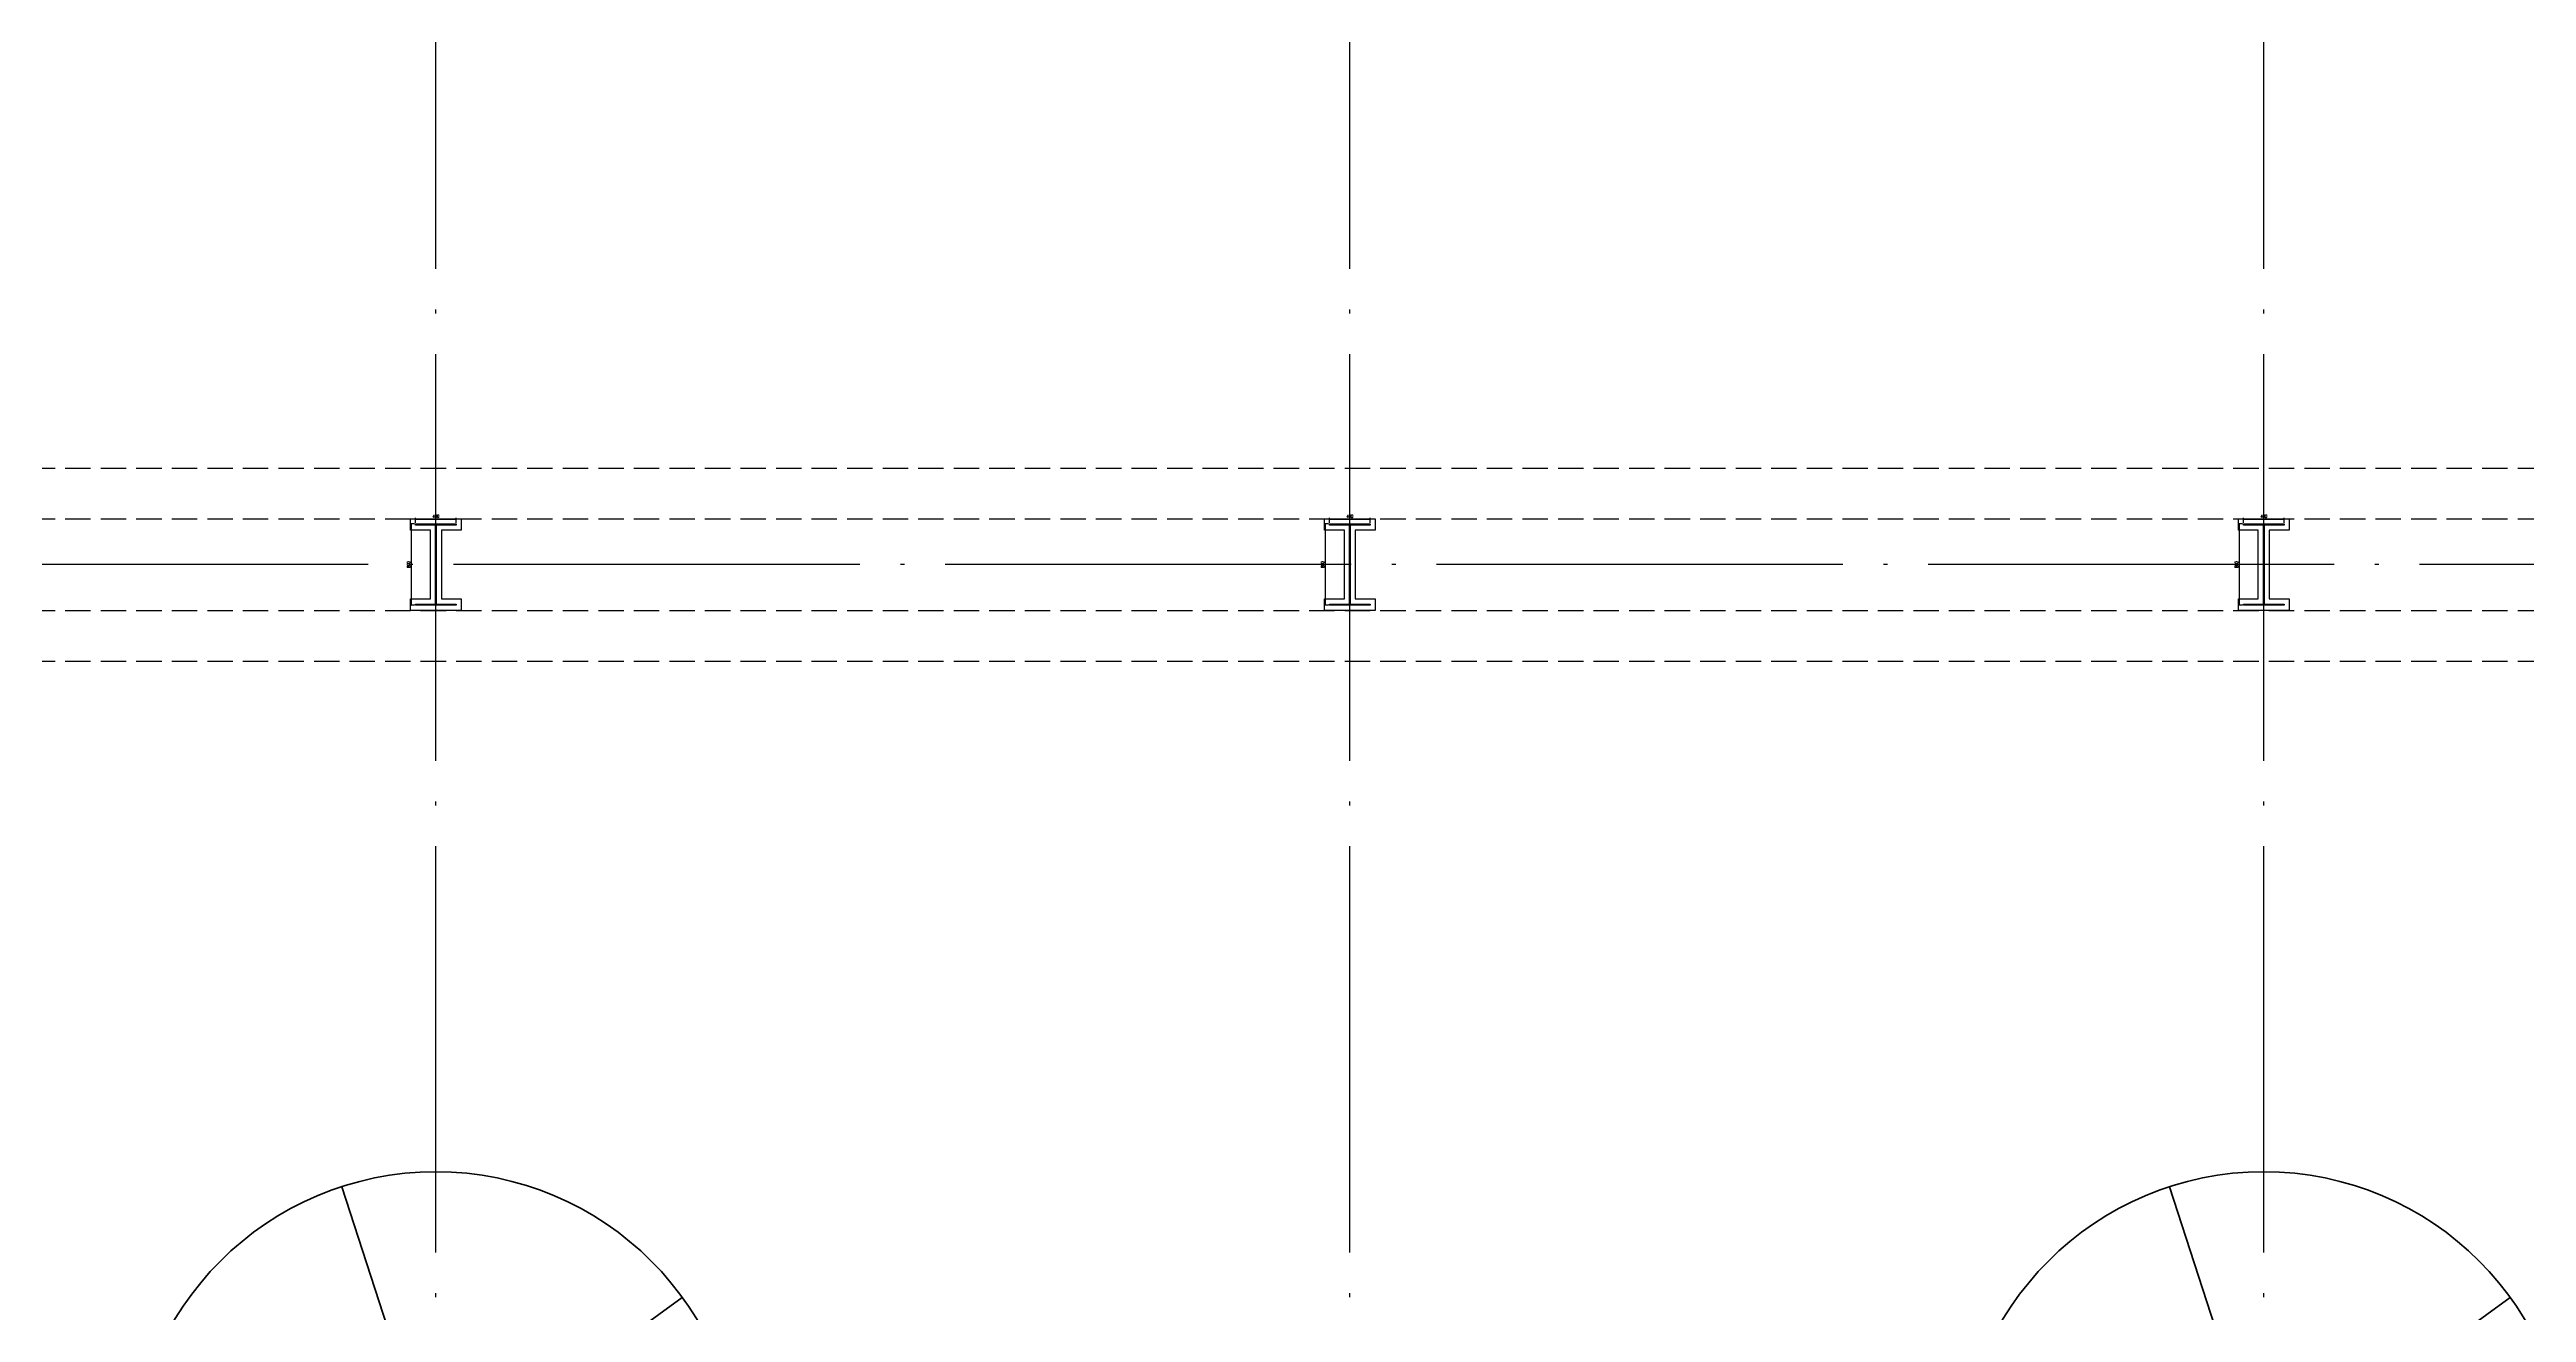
# Model space of a CAD drawing. Extents: x -1313754 to 847533, y 489853 to 941203.
# Drawn here: x -231658 to -207268, y 559510 to 571939 of the extents above; entities that cross this region are included whole.
import ezdxf

# ---------------------------------------------------------------- set-up
doc = ezdxf.new("R2010")
doc.units = 0
doc.header["$LTSCALE"] = 1000
doc.header["$MEASUREMENT"] = 0
doc.linetypes.add('DASH', pattern=[0.35, 0.25, -0.1])
doc.linetypes.add('DOTE', pattern=[2.42, 2, -0.2, 0.02, -0.2])
doc.layers.get('Defpoints').update_dxf_attribs({"color": 210})
for name, color, linetype in [('A-AXIS-DOTE', 14, 'DOTE'), ('A-AXIS-DP', 126, 'Continuous'), ('A-HATCH-2', 251, 'Continuous'), ('A-LIN-V', 9, 'Continuous'), ('A-WINDOW', 140, 'Continuous'), ('AS-COLN', 6, 'Continuous'), ('AS-WALL', 40, 'Continuous')]:
    doc.layers.add(name, color=color, linetype=linetype)
doc.styles.add('_TCH_DIM_T3', font='SIMPLEX', dxfattribs={"width": 0.705882, "bigfont": 'GBCBIG'})
doc.dimstyles.new('_TCH_ARCH&&10', dxfattribs={"dimtxt": 29.75, "dimasz": 10, "dimexe": 10, "dimexo": 10, "dimgap": 12.625, "dimtad": 1, "dimdec": 0, "dimzin": 0, "dimdsep": 46, "dimtxsty": '_TCH_DIM_T3', "dimblk": 'ARCHTICK', "dimcen": 0.09, "dimclrt": 7, "dimazin": 2, "dimtfac": 1, "dimtdec": 0, "dimtix": 1, "dimtmove": 2, "dimatfit": 3, "dimfxl": 0, "dimtolj": 1, "dimtzin": 0, "dimarcsym": 0})

# ---------------------------------------------------------------- blocks, each defined once
blk = doc.blocks.new('dote')
at = {"layer": 'A-AXIS-DOTE', "ltscale": 2}
for p, q in [((-7117.8, -264080), (-7117.8, -167560.7)), ((1882.2, -264080), (1882.2, -167560.7)), ((10882.2, -264080), (10882.2, -167560.7)), ((98696.4, -237950), (-97273.6, -237950))]:
    blk.add_line(p, q, dxfattribs=at)
blk = doc.blocks.new('4324324')
at = {"layer": 'A-HATCH-2', "linetype": 'DASH'}
for p, q in [((-313054.2, 567820), (-128854.2, 567820)), ((-313054.2, 567320), (-128854.2, 567320)), ((-313054.2, 566419.9), (-128854.2, 566419.9)), ((-313054.2, 565919.9), (-128854.2, 565919.9))]:
    blk.add_line(p, q, dxfattribs=at)
blk = doc.blocks.new('w4324324')
at = {"layer": 'A-HATCH-2', "lineweight": 60}
for q in [(-1694760, 686605), (-1697614, 684532), (-1691907, 684532), (-1696524, 681178), (-1692997, 681178)]:
    blk.add_line((-1694760, 683605), q, dxfattribs=at)
blk.add_circle((-1694760, 683605), 3000, dxfattribs=at)
blk = doc.blocks.new('342343')
at = {"layer": 'A-LIN-V'}
for p in [(1030710, 27556), (1030710, 9556)]:
    blk.add_blockref('w4324324', p, dxfattribs=at)
blk = doc.blocks.new('_ArchTick')
at = {"color": 0, "linetype": 'ByBlock', "const_width": 0.4}
blk.add_lwpolyline([(-0.5, -0.5), (0.5, 0.5)], dxfattribs=at)
blk = doc.blocks.new('*D1767')
at = {"layer": 'A-AXIS-DP', "color": 0, "lineweight": -2}
for p, q in [((-165054, 621030), (-165054, 621079)), ((-165054, 621069), (-164654, 621069)), ((-164654, 621030), (-164654, 621079))]:
    blk.add_line(p, q, dxfattribs=at)
at = {"layer": 'Defpoints', "color": 0}
for p in [(-165054, 621020), (-164654, 621069), (-164654, 621020)]:
    blk.add_point(p, dxfattribs=at)
at = {"layer": 'A-AXIS-DP', "color": 0, "lineweight": -2, "xscale": 10, "yscale": 10, "zscale": 10, "rotation": 180}
blk.add_blockref('_ArchTick', (-165054, 621069), dxfattribs=at)
at = {"layer": 'A-AXIS-DP', "color": 0, "lineweight": -2, "xscale": 10, "yscale": 10, "zscale": 10}
blk.add_blockref('_ArchTick', (-164654, 621069), dxfattribs=at)
at = {"layer": 'A-AXIS-DP', "color": 7, "insert": (-164854, 621096), "char_height": 29.8, "attachment_point": 5, "style": '_TCH_DIM_T3'}
blk.add_mtext('\\A1;400', dxfattribs=at)
blk = doc.blocks.new('*D1768')
at = {"layer": 'A-AXIS-DP', "color": 0, "lineweight": -2}
for p, q in [((-165064, 621020), (-165105, 621020)), ((-165095, 620220), (-165095, 621020)), ((-165064, 620220), (-165105, 620220))]:
    blk.add_line(p, q, dxfattribs=at)
at = {"layer": 'Defpoints', "color": 0}
for p in [(-165095, 621020), (-165054, 621020), (-165054, 620220)]:
    blk.add_point(p, dxfattribs=at)
at = {"layer": 'A-AXIS-DP', "color": 0, "lineweight": -2, "xscale": 10, "yscale": 10, "zscale": 10}
for p, rotation in [((-165095, 621020), 90), ((-165095, 620220), 270)]:
    blk.add_blockref('_ArchTick', p, dxfattribs=dict(at, rotation=rotation))
at = {"layer": 'A-AXIS-DP', "color": 7, "insert": (-165123, 620620), "char_height": 29.8, "attachment_point": 5, "rotation": 90, "style": '_TCH_DIM_T3'}
blk.add_mtext('\\A1;800', dxfattribs=at)
blk = doc.blocks.new('w42343243')
at = {"layer": 'A-HATCH-2'}
blk.add_lwpolyline([(-165104.2, 621070), (-164604.2, 621070), (-164604.2, 620958), (-164800.2, 620958), (-164800.2, 620282), (-164604.2, 620282), (-164604.2, 620170), (-165104.2, 620170), (-165104.2, 620282), (-164908.2, 620282), (-164908.2, 620958), (-165104.2, 620958)], close=True, dxfattribs=at)
at = {"layer": 'AS-COLN', "color": 3}
blk.add_lwpolyline([(-165054.2, 621020), (-164654.2, 621020), (-164654.2, 621008), (-164850.2, 621008), (-164850.2, 620232), (-164654.2, 620232), (-164654.2, 620220), (-165054.2, 620220), (-165054.2, 620232), (-164858.2, 620232), (-164858.2, 621008), (-165054.2, 621008)], close=True, dxfattribs=at)
at = {"layer": 'A-AXIS-DP'}
for p1, p2, distance, picture, middle in [((-165054.2, 620220), (-165054.2, 621020), 41.2, '*D1768', (-165122.9, 620620)), ((-165054.2, 621020), (-164654.2, 621020), 48.8, '*D1767', (-164854.2, 621096.2))]:
    dim = blk.add_aligned_dim(p1=p1, p2=p2, distance=distance, dimstyle='_TCH_ARCH&&10', dxfattribs=at)
    dim.commit()
    dim.dimension.update_dxf_attribs({"geometry": picture, "text_midpoint": middle})
blk = doc.blocks.new('42343')
at = {"layer": 'A-WINDOW'}
for p in [(-63000, -53750), (-54000, -53750), (-45000, -53750)]:
    blk.add_blockref('w42343243', p, dxfattribs=at)

msp = doc.modelspace()

# ---------------------------------------------------------------- block references
at = {"layer": 'A-LIN-V', "rotation": 90}
msp.add_blockref('342343', (483306.5, 1221945), dxfattribs=at)
at = {"layer": 'A-WINDOW'}
for name in ['42343', '4324324']:
    msp.add_blockref(name, (0, 0), dxfattribs=at)
at = {"layer": 'AS-WALL'}
msp.add_blockref('dote', (-220736.4, 804820), dxfattribs=at)

doc.saveas('drawing.dxf')
